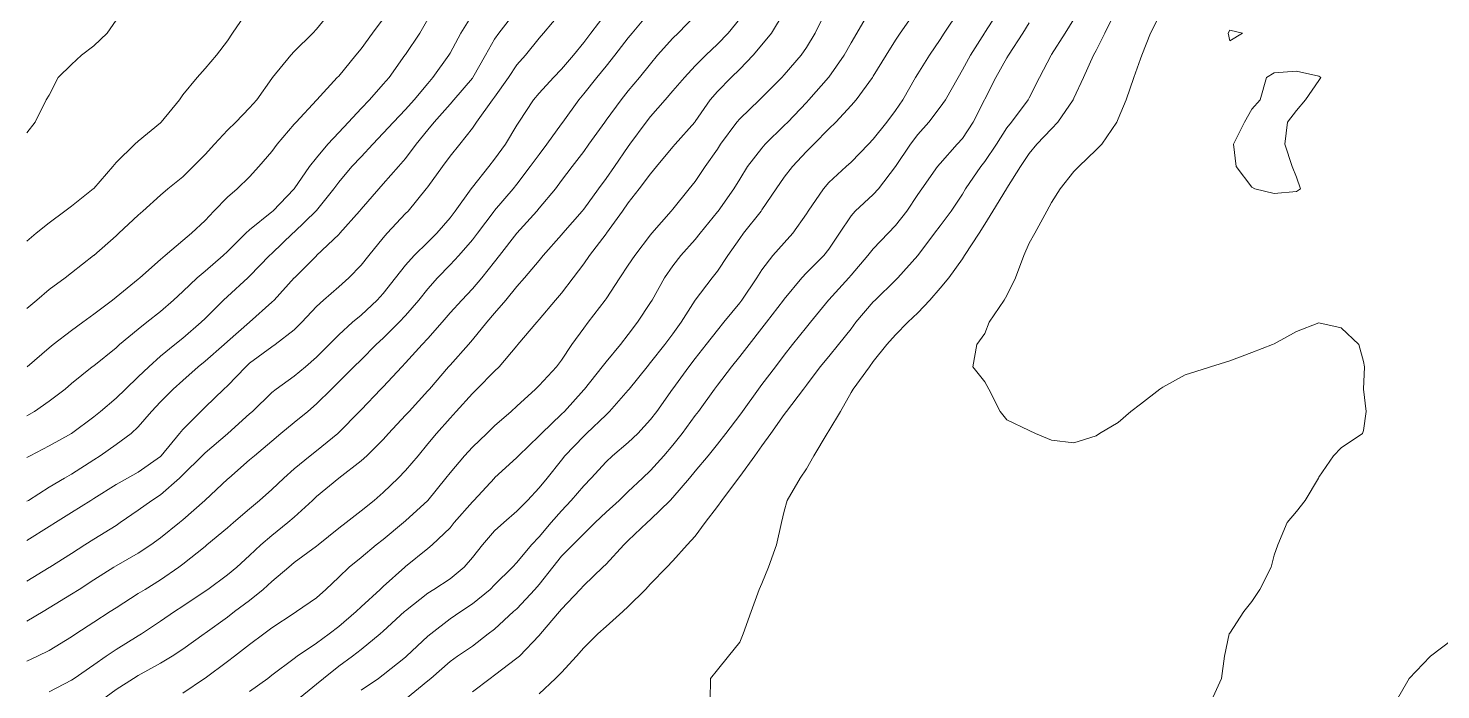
# Model space of a CAD drawing. Header units: centimetres. Extents: x 0 to 642158, y -847 to 649707.
# Drawn here: x 617200.78 to 617232.49, y 620503.99 to 620518.86 of the extents above; entities that cross this region are included whole.
import ezdxf

# ---------------------------------------------------------------- set-up
doc = ezdxf.new("R2010")
doc.units = ezdxf.units.CM
doc.header["$MEASUREMENT"] = 0
doc.layers.add('WAL_topographie 0.5', color=253, linetype='Continuous', lineweight=20)

msp = doc.modelspace()

# ---------------------------------------------------------------- linework, layer by layer
at = {"layer": 'WAL_topographie 0.5'}
for points in [[(617205.707, 620519.25), (617205.366, 620518.75), (617205.25, 620518.576), (617205.003, 620518.25), (617204.75, 620517.952), (617204.57, 620517.75), (617204.25, 620517.358), (617204.176, 620517.25), (617203.766, 620516.75), (617203.75, 620516.735), (617203.25, 620516.322), (617203.174, 620516.25), (617202.75, 620515.841), (617202.676, 620515.75), (617202.25, 620515.26), (617202.24, 620515.25), (617201.75, 620514.861), (617201.603, 620514.75), (617201.25, 620514.488), (617200.954, 620514.25), (617200.75, 620514.071)], [(617207.591, 620519.25), (617207.25, 620518.839), (617207.169, 620518.75), (617206.75, 620518.334), (617206.671, 620518.25), (617206.265, 620517.75), (617206.25, 620517.729), (617205.909, 620517.25), (617205.75, 620517.067), (617205.437, 620516.75), (617205.25, 620516.569), (617204.958, 620516.25), (617204.75, 620516.017), (617204.484, 620515.75), (617204.25, 620515.52), (617203.911, 620515.25), (617203.75, 620515.109), (617203.352, 620514.75), (617203.25, 620514.658), (617202.816, 620514.25), (617202.75, 620514.192), (617202.25, 620513.752), (617202.248, 620513.75), (617201.75, 620513.362), (617201.605, 620513.25), (617201.25, 620512.988), (617200.971, 620512.75), (617200.75, 620512.557)], [(617211.732, 620519.25), (617211.341, 620518.75), (617211.25, 620518.611), (617211.043, 620518.25), (617210.759, 620517.75), (617210.75, 620517.738), (617210.335, 620517.25), (617210.25, 620517.154), (617209.894, 620516.75), (617209.75, 620516.572), (617209.487, 620516.25), (617209.25, 620515.934), (617209.095, 620515.75), (617208.75, 620515.359), (617208.648, 620515.25), (617208.25, 620514.795), (617208.214, 620514.75), (617207.778, 620514.25), (617207.75, 620514.22), (617207.253, 620513.75), (617207.25, 620513.747), (617206.753, 620513.25), (617206.75, 620513.247), (617206.299, 620512.75), (617206.25, 620512.7), (617205.75, 620512.253), (617205.747, 620512.25), (617205.25, 620511.817), (617205.176, 620511.75), (617204.75, 620511.374), (617204.597, 620511.25), (617204.25, 620510.946), (617204.036, 620510.75), (617203.75, 620510.463), (617203.545, 620510.25), (617203.25, 620509.899), (617203.09, 620509.75), (617202.75, 620509.502), (617202.392, 620509.25), (617202.25, 620509.162), (617201.75, 620508.84), (617201.592, 620508.75), (617201.25, 620508.55), (617200.783, 620508.25), (617200.75, 620508.229)], [(617214.75, 620519.24), (617214.336, 620518.75), (617214.25, 620518.643), (617213.948, 620518.25), (617213.75, 620518.003), (617213.541, 620517.75), (617213.25, 620517.387), (617213.138, 620517.25), (617212.782, 620516.75), (617212.75, 620516.706), (617212.422, 620516.25), (617212.25, 620516.024), (617212.05, 620515.75), (617211.75, 620515.355), (617211.667, 620515.25), (617211.25, 620514.764), (617211.239, 620514.75), (617210.864, 620514.25), (617210.75, 620514.102), (617210.445, 620513.75), (617210.25, 620513.539), (617209.966, 620513.25), (617209.75, 620513.006), (617209.544, 620512.75), (617209.25, 620512.404), (617209.108, 620512.25), (617208.75, 620511.894), (617208.593, 620511.75), (617208.25, 620511.41), (617208.086, 620511.25), (617207.75, 620510.912), (617207.584, 620510.75), (617207.25, 620510.415), (617207.056, 620510.25), (617206.75, 620510.001), (617206.453, 620509.75), (617206.25, 620509.582), (617205.856, 620509.25), (617205.75, 620509.158), (617205.279, 620508.75), (617205.25, 620508.723), (617204.75, 620508.257), (617204.743, 620508.25), (617204.25, 620507.811), (617204.176, 620507.75), (617203.75, 620507.409), (617203.53, 620507.25), (617203.25, 620507.063), (617202.75, 620506.78), (617202.7, 620506.75), (617202.25, 620506.466), (617201.923, 620506.25), (617201.75, 620506.139), (617201.25, 620505.833), (617201.113, 620505.75), (617200.75, 620505.533)], [(617212.75, 620519.223), (617212.348, 620518.75), (617212.25, 620518.636), (617211.941, 620518.25), (617211.75, 620518.033), (617211.562, 620517.75), (617211.25, 620517.312), (617211.205, 620517.25), (617210.843, 620516.75), (617210.75, 620516.616), (617210.467, 620516.25), (617210.25, 620515.98), (617210.077, 620515.75), (617209.75, 620515.295), (617209.716, 620515.25), (617209.307, 620514.75), (617209.25, 620514.692), (617208.838, 620514.25), (617208.75, 620514.149), (617208.425, 620513.75), (617208.25, 620513.531), (617207.974, 620513.25), (617207.75, 620513.049), (617207.409, 620512.75), (617207.25, 620512.603), (617206.921, 620512.25), (617206.75, 620512.08), (617206.324, 620511.75), (617206.25, 620511.702), (617205.75, 620511.33), (617205.665, 620511.25), (617205.25, 620510.823), (617205.171, 620510.75), (617204.75, 620510.343), (617204.651, 620510.25), (617204.25, 620509.844), (617204.172, 620509.75), (617203.762, 620509.25), (617203.75, 620509.238), (617203.25, 620508.882), (617203.005, 620508.75), (617202.75, 620508.605), (617202.25, 620508.289), (617202.187, 620508.25), (617201.75, 620507.976), (617201.391, 620507.75), (617201.25, 620507.661), (617200.75, 620507.345)], [(617213.75, 620519.199), (617213.41, 620518.75), (617213.25, 620518.54), (617213.02, 620518.25), (617212.75, 620517.941), (617212.568, 620517.75), (617212.25, 620517.397), (617212.122, 620517.25), (617211.793, 620516.75), (617211.75, 620516.681), (617211.491, 620516.25), (617211.25, 620515.918), (617211.119, 620515.75), (617210.75, 620515.29), (617210.719, 620515.25), (617210.367, 620514.75), (617210.25, 620514.595), (617209.954, 620514.25), (617209.75, 620514.049), (617209.444, 620513.75), (617209.25, 620513.532), (617209.026, 620513.25), (617208.75, 620512.901), (617208.615, 620512.75), (617208.25, 620512.412), (617208.059, 620512.25), (617207.75, 620511.968), (617207.535, 620511.75), (617207.25, 620511.466), (617207, 620511.25), (617206.75, 620511.042), (617206.345, 620510.75), (617206.25, 620510.671), (617205.815, 620510.25), (617205.75, 620510.191), (617205.259, 620509.75), (617205.25, 620509.743), (617204.75, 620509.316), (617204.685, 620509.25), (617204.25, 620508.82), (617204.178, 620508.75), (617203.75, 620508.377), (617203.556, 620508.25), (617203.25, 620508.026), (617202.846, 620507.75), (617202.75, 620507.686), (617202.25, 620507.375), (617202.049, 620507.25), (617201.75, 620507.057), (617201.268, 620506.75), (617201.25, 620506.739), (617200.75, 620506.437)], [(617210.75, 620519.168), (617210.488, 620518.75), (617210.25, 620518.296), (617210.223, 620518.25), (617209.864, 620517.75), (617209.75, 620517.618), (617209.442, 620517.25), (617209.25, 620517.034), (617208.977, 620516.75), (617208.75, 620516.497), (617208.515, 620516.25), (617208.25, 620515.97), (617208.045, 620515.75), (617207.75, 620515.402), (617207.636, 620515.25), (617207.25, 620514.764), (617207.238, 620514.75), (617206.75, 620514.275), (617206.722, 620514.25), (617206.25, 620513.799), (617206.199, 620513.75), (617205.75, 620513.287), (617205.711, 620513.25), (617205.25, 620512.832), (617205.162, 620512.75), (617204.75, 620512.337), (617204.663, 620512.25), (617204.25, 620511.897), (617204.067, 620511.75), (617203.75, 620511.486), (617203.487, 620511.25), (617203.25, 620511.022), (617202.965, 620510.75), (617202.75, 620510.543), (617202.404, 620510.25), (617202.25, 620510.125), (617201.752, 620509.75), (617201.75, 620509.749), (617201.25, 620509.473), (617200.825, 620509.25), (617200.75, 620509.21)], [(617215.75, 620519.145), (617215.366, 620518.75), (617215.25, 620518.632), (617214.907, 620518.25), (617214.75, 620518.06), (617214.504, 620517.75), (617214.25, 620517.448), (617214.09, 620517.25), (617213.75, 620516.79), (617213.721, 620516.75), (617213.367, 620516.25), (617213.25, 620516.089), (617212.991, 620515.75), (617212.75, 620515.433), (617212.613, 620515.25), (617212.25, 620514.815), (617212.194, 620514.75), (617211.75, 620514.254), (617211.747, 620514.25), (617211.362, 620513.75), (617211.25, 620513.609), (617210.965, 620513.25), (617210.75, 620513.001), (617210.514, 620512.75), (617210.25, 620512.46), (617210.069, 620512.25), (617209.75, 620511.89), (617209.62, 620511.75), (617209.25, 620511.339), (617209.165, 620511.25), (617208.75, 620510.803), (617208.697, 620510.75), (617208.25, 620510.285), (617208.217, 620510.25), (617207.75, 620509.772), (617207.726, 620509.75), (617207.25, 620509.361), (617207.105, 620509.25), (617206.75, 620508.958), (617206.516, 620508.75), (617206.25, 620508.497), (617205.973, 620508.25), (617205.75, 620508.061), (617205.387, 620507.75), (617205.25, 620507.634), (617204.791, 620507.25), (617204.75, 620507.216), (617204.25, 620506.817), (617204.163, 620506.75), (617203.75, 620506.461), (617203.402, 620506.25), (617203.25, 620506.154), (617202.75, 620505.836), (617202.617, 620505.75), (617202.25, 620505.514), (617201.851, 620505.25), (617201.75, 620505.181), (617201.25, 620504.88), (617200.988, 620504.75), (617200.75, 620504.634)], [(617209.75, 620519.061), (617209.567, 620518.75), (617209.25, 620518.269), (617209.237, 620518.25), (617208.879, 620517.75), (617208.75, 620517.599), (617208.44, 620517.25), (617208.25, 620517.056), (617207.97, 620516.75), (617207.75, 620516.514), (617207.504, 620516.25), (617207.25, 620515.949), (617207.092, 620515.75), (617206.75, 620515.253), (617206.747, 620515.25), (617206.274, 620514.75), (617206.25, 620514.729), (617205.75, 620514.325), (617205.667, 620514.25), (617205.25, 620513.841), (617205.154, 620513.75), (617204.75, 620513.402), (617204.57, 620513.25), (617204.25, 620512.945), (617204.042, 620512.75), (617203.75, 620512.491), (617203.445, 620512.25), (617203.25, 620512.098), (617202.828, 620511.75), (617202.75, 620511.678), (617202.25, 620511.275), (617202.217, 620511.25), (617201.75, 620510.875), (617201.605, 620510.75), (617201.25, 620510.48), (617200.921, 620510.25), (617200.75, 620510.149)], [(617202.75, 620519.036), (617202.552, 620518.75), (617202.25, 620518.464), (617201.975, 620518.25), (617201.75, 620518.042), (617201.451, 620517.75), (617201.25, 620517.356), (617201.181, 620517.25), (617200.934, 620516.75), (617200.75, 620516.51)], [(617208.75, 620519.069), (617208.509, 620518.75), (617208.25, 620518.394), (617208.135, 620518.25), (617207.75, 620517.784), (617207.716, 620517.75), (617207.258, 620517.25), (617207.25, 620517.241), (617206.795, 620516.75), (617206.75, 620516.701), (617206.366, 620516.25), (617206.25, 620516.091), (617205.957, 620515.75), (617205.75, 620515.521), (617205.472, 620515.25), (617205.25, 620515.065), (617204.948, 620514.75), (617204.75, 620514.541), (617204.447, 620514.25), (617204.25, 620514.086), (617203.85, 620513.75), (617203.75, 620513.664), (617203.285, 620513.25), (617203.25, 620513.22), (617202.75, 620512.812), (617202.672, 620512.75), (617202.25, 620512.432), (617202.003, 620512.25), (617201.75, 620512.068), (617201.336, 620511.75), (617201.25, 620511.68), (617200.759, 620511.25)], [(617216.75, 620519.066), (617216.49, 620518.75), (617216.25, 620518.503), (617215.989, 620518.25), (617215.75, 620518.011), (617215.512, 620517.75), (617215.25, 620517.449), (617215.075, 620517.25), (617214.75, 620516.878), (617214.648, 620516.75), (617214.287, 620516.25), (617214.25, 620516.197), (617213.942, 620515.75), (617213.75, 620515.482), (617213.58, 620515.25), (617213.25, 620514.792), (617213.217, 620514.75), (617212.78, 620514.25), (617212.75, 620514.216), (617212.341, 620513.75), (617212.25, 620513.642), (617211.918, 620513.25), (617211.75, 620513.055), (617211.503, 620512.75), (617211.25, 620512.453), (617211.071, 620512.25), (617210.75, 620511.856), (617210.66, 620511.75), (617210.25, 620511.29), (617210.215, 620511.25), (617209.785, 620510.75), (617209.75, 620510.71), (617209.329, 620510.25), (617209.25, 620510.162), (617208.867, 620509.75), (617208.75, 620509.616), (617208.377, 620509.25), (617208.25, 620509.137), (617207.755, 620508.75), (617207.75, 620508.746), (617207.25, 620508.334), (617207.161, 620508.25), (617206.75, 620507.874), (617206.608, 620507.75), (617206.25, 620507.464), (617206.003, 620507.25), (617205.75, 620507.011), (617205.459, 620506.75), (617205.25, 620506.576), (617204.811, 620506.25), (617204.75, 620506.208), (617204.25, 620505.872), (617204.064, 620505.75), (617203.75, 620505.536), (617203.325, 620505.25), (617203.25, 620505.203), (617202.75, 620504.898), (617202.527, 620504.75), (617202.25, 620504.556), (617201.809, 620504.25), (617201.75, 620504.211), (617201.25, 620503.949)], [(617217.75, 620519.218), (617217.467, 620518.75), (617217.25, 620518.481), (617217.051, 620518.25), (617216.75, 620517.94), (617216.557, 620517.75), (617216.25, 620517.434), (617216.089, 620517.25), (617215.75, 620516.762), (617215.74, 620516.75), (617215.303, 620516.25), (617215.25, 620516.191), (617214.88, 620515.75), (617214.75, 620515.59), (617214.496, 620515.25), (617214.25, 620514.936), (617214.116, 620514.75), (617213.761, 620514.25), (617213.75, 620514.235), (617213.382, 620513.75), (617213.25, 620513.562), (617213.014, 620513.25), (617212.75, 620512.905), (617212.619, 620512.75), (617212.25, 620512.316), (617212.194, 620512.25), (617211.773, 620511.75), (617211.75, 620511.725), (617211.348, 620511.25), (617211.25, 620511.152), (617210.851, 620510.75), (617210.75, 620510.65), (617210.388, 620510.25), (617210.25, 620510.096), (617209.944, 620509.75), (617209.75, 620509.521), (617209.53, 620509.25), (617209.25, 620508.92), (617209.087, 620508.75), (617208.75, 620508.423), (617208.545, 620508.25), (617208.25, 620508.014), (617207.913, 620507.75), (617207.75, 620507.625), (617207.286, 620507.25), (617207.25, 620507.221), (617206.75, 620506.855), (617206.626, 620506.75), (617206.25, 620506.427), (617206.055, 620506.25), (617205.75, 620506.001), (617205.412, 620505.75), (617205.25, 620505.629), (617204.75, 620505.263), (617204.731, 620505.25), (617204.25, 620504.908), (617204.01, 620504.75), (617203.75, 620504.589), (617203.25, 620504.317), (617203.142, 620504.25), (617202.75, 620504.001), (617202.415, 620503.75)], [(617218.694, 620519.25), (617218.442, 620518.75), (617218.25, 620518.427), (617218.131, 620518.25), (617217.75, 620517.811), (617217.694, 620517.75), (617217.25, 620517.305), (617217.192, 620517.25), (617216.75, 620516.824), (617216.688, 620516.75), (617216.322, 620516.25), (617216.25, 620516.141), (617215.972, 620515.75), (617215.75, 620515.417), (617215.618, 620515.25), (617215.25, 620514.796), (617215.212, 620514.75), (617214.781, 620514.25), (617214.75, 620514.213), (617214.397, 620513.75), (617214.25, 620513.533), (617214.058, 620513.25), (617213.75, 620512.779), (617213.73, 620512.75), (617213.351, 620512.25), (617213.25, 620512.115), (617212.984, 620511.75), (617212.75, 620511.397), (617212.639, 620511.25), (617212.25, 620510.827), (617212.17, 620510.75), (617211.75, 620510.368), (617211.623, 620510.25), (617211.25, 620509.923), (617211.077, 620509.75), (617210.75, 620509.444), (617210.571, 620509.25), (617210.25, 620508.868), (617210.156, 620508.75), (617209.753, 620508.25), (617209.75, 620508.247), (617209.25, 620507.788), (617209.206, 620507.75), (617208.75, 620507.372), (617208.593, 620507.25), (617208.25, 620506.964), (617207.986, 620506.75), (617207.75, 620506.524), (617207.458, 620506.25), (617207.25, 620506.061), (617206.802, 620505.75), (617206.75, 620505.719), (617206.25, 620505.388), (617206.065, 620505.25), (617205.75, 620505.012), (617205.411, 620504.75), (617205.25, 620504.627), (617204.75, 620504.258), (617204.739, 620504.25), (617204.25, 620503.915)], [(617219.672, 620519.25), (617219.381, 620518.75), (617219.25, 620518.527), (617219.092, 620518.25), (617218.75, 620517.761), (617218.741, 620517.75), (617218.306, 620517.25), (617218.25, 620517.19), (617217.828, 620516.75), (617217.75, 620516.671), (617217.323, 620516.25), (617217.25, 620516.166), (617216.928, 620515.75), (617216.75, 620515.469), (617216.616, 620515.25), (617216.266, 620514.75), (617216.25, 620514.729), (617215.861, 620514.25), (617215.75, 620514.112), (617215.431, 620513.75), (617215.25, 620513.516), (617215.061, 620513.25), (617214.782, 620512.75), (617214.75, 620512.694), (617214.46, 620512.25), (617214.25, 620511.98), (617214.071, 620511.75), (617213.75, 620511.364), (617213.662, 620511.25), (617213.266, 620510.75), (617213.25, 620510.731), (617212.818, 620510.25), (617212.75, 620510.184), (617212.3, 620509.75), (617212.25, 620509.696), (617211.782, 620509.25), (617211.75, 620509.216), (617211.25, 620508.756), (617211.244, 620508.75), (617210.783, 620508.25), (617210.75, 620508.216), (617210.344, 620507.75), (617210.25, 620507.634), (617209.844, 620507.25), (617209.75, 620507.171), (617209.25, 620506.767), (617209.231, 620506.75), (617208.75, 620506.314), (617208.677, 620506.25), (617208.25, 620505.861), (617208.139, 620505.75), (617207.75, 620505.413), (617207.535, 620505.25), (617207.25, 620505.042), (617206.818, 620504.75), (617206.75, 620504.697), (617206.25, 620504.32), (617206.159, 620504.25), (617205.75, 620503.958)], [(617220.705, 620519.25), (617220.356, 620518.75), (617220.25, 620518.589), (617220.038, 620518.25), (617219.75, 620517.783), (617219.728, 620517.75), (617219.365, 620517.25), (617219.25, 620517.121), (617218.905, 620516.75), (617218.75, 620516.597), (617218.411, 620516.25), (617218.25, 620516.086), (617217.932, 620515.75), (617217.75, 620515.512), (617217.569, 620515.25), (617217.25, 620514.774), (617217.234, 620514.75), (617216.836, 620514.25), (617216.75, 620514.134), (617216.483, 620513.75), (617216.25, 620513.399), (617216.136, 620513.25), (617215.753, 620512.75), (617215.75, 620512.746), (617215.433, 620512.25), (617215.25, 620511.994), (617215.071, 620511.75), (617214.75, 620511.344), (617214.672, 620511.25), (617214.269, 620510.75), (617214.25, 620510.726), (617213.828, 620510.25), (617213.75, 620510.174), (617213.315, 620509.75), (617213.25, 620509.689), (617212.828, 620509.25), (617212.75, 620509.152), (617212.426, 620508.75), (617212.25, 620508.535), (617211.988, 620508.25), (617211.75, 620508.006), (617211.456, 620507.75), (617211.25, 620507.562), (617210.975, 620507.25), (617210.75, 620506.968), (617210.567, 620506.75), (617210.25, 620506.484), (617209.883, 620506.25), (617209.75, 620506.167), (617209.25, 620505.769), (617209.228, 620505.75), (617208.75, 620505.311), (617208.682, 620505.25), (617208.25, 620504.896), (617208.059, 620504.75), (617207.75, 620504.523), (617207.41, 620504.25), (617207.25, 620504.12), (617206.802, 620503.75)], [(617221.676, 620519.25), (617221.343, 620518.75), (617221.25, 620518.605), (617221.008, 620518.25), (617220.75, 620517.832), (617220.7, 620517.75), (617220.415, 620517.25), (617220.25, 620517.006), (617220.056, 620516.75), (617219.75, 620516.364), (617219.64, 620516.25), (617219.25, 620515.85), (617219.144, 620515.75), (617218.75, 620515.388), (617218.628, 620515.25), (617218.288, 620514.75), (617218.25, 620514.69), (617217.94, 620514.25), (617217.75, 620514.039), (617217.496, 620513.75), (617217.25, 620513.428), (617217.134, 620513.25), (617216.797, 620512.75), (617216.75, 620512.69), (617216.394, 620512.25), (617216.25, 620512.074), (617215.994, 620511.75), (617215.75, 620511.439), (617215.606, 620511.25), (617215.25, 620510.759), (617215.243, 620510.75), (617214.887, 620510.25), (617214.75, 620510.068), (617214.462, 620509.75), (617214.25, 620509.552), (617213.894, 620509.25), (617213.75, 620509.116), (617213.414, 620508.75), (617213.25, 620508.577), (617212.97, 620508.25), (617212.75, 620508.017), (617212.518, 620507.75), (617212.25, 620507.434), (617212.077, 620507.25), (617211.75, 620506.856), (617211.65, 620506.75), (617211.25, 620506.349), (617211.151, 620506.25), (617210.75, 620505.924), (617210.489, 620505.75), (617210.25, 620505.589), (617209.815, 620505.25), (617209.75, 620505.196), (617209.272, 620504.75), (617209.25, 620504.73), (617208.75, 620504.329), (617208.641, 620504.25), (617208.25, 620503.989)], [(617222.565, 620519.25), (617222.25, 620518.76), (617222.243, 620518.75), (617221.931, 620518.25), (617221.75, 620517.921), (617221.651, 620517.75), (617221.368, 620517.25), (617221.25, 620517.083), (617220.999, 620516.75), (617220.75, 620516.469), (617220.584, 620516.25), (617220.25, 620515.752), (617220.249, 620515.75), (617219.864, 620515.25), (617219.75, 620515.123), (617219.344, 620514.75), (617219.25, 620514.642), (617218.991, 620514.25), (617218.75, 620513.895), (617218.639, 620513.75), (617218.25, 620513.359), (617218.145, 620513.25), (617217.75, 620512.773), (617217.734, 620512.75), (617217.351, 620512.25), (617217.25, 620512.12), (617216.96, 620511.75), (617216.75, 620511.479), (617216.566, 620511.25), (617216.25, 620510.836), (617216.187, 620510.75), (617215.824, 620510.25), (617215.75, 620510.154), (617215.456, 620509.75), (617215.25, 620509.493), (617215.045, 620509.25), (617214.75, 620508.919), (617214.569, 620508.75), (617214.25, 620508.447), (617214.043, 620508.25), (617213.75, 620507.984), (617213.506, 620507.75), (617213.25, 620507.501), (617213.004, 620507.25), (617212.75, 620506.993), (617212.557, 620506.75), (617212.25, 620506.362), (617212.155, 620506.25), (617211.75, 620505.816), (617211.676, 620505.75), (617211.25, 620505.359), (617211.106, 620505.25), (617210.75, 620504.977), (617210.417, 620504.75), (617210.25, 620504.629), (617209.815, 620504.25), (617209.75, 620504.192), (617209.25, 620503.784)], [(617224.25, 620519.061), (617224.059, 620518.75), (617223.75, 620518.264), (617223.741, 620518.25), (617223.481, 620517.75), (617223.25, 620517.297), (617223.225, 620517.25), (617222.853, 620516.75), (617222.75, 620516.618), (617222.512, 620516.25), (617222.25, 620515.861), (617222.167, 620515.75), (617221.822, 620515.25), (617221.75, 620515.131), (617221.496, 620514.75), (617221.25, 620514.417), (617221.124, 620514.25), (617220.75, 620513.753), (617220.747, 620513.75), (617220.303, 620513.25), (617220.25, 620513.197), (617219.789, 620512.75), (617219.75, 620512.711), (617219.36, 620512.25), (617219.25, 620512.106), (617218.968, 620511.75), (617218.75, 620511.483), (617218.559, 620511.25), (617218.25, 620510.837), (617218.184, 620510.75), (617217.798, 620510.25), (617217.75, 620510.181), (617217.453, 620509.75), (617217.25, 620509.474), (617217.089, 620509.25), (617216.75, 620508.789), (617216.72, 620508.75), (617216.347, 620508.25), (617216.25, 620508.11), (617215.977, 620507.75), (617215.75, 620507.446), (617215.573, 620507.25), (617215.25, 620506.891), (617215.118, 620506.75), (617214.75, 620506.376), (617214.637, 620506.25), (617214.25, 620505.867), (617214.13, 620505.75), (617213.75, 620505.419), (617213.567, 620505.25), (617213.25, 620504.939), (617213.084, 620504.75), (617212.75, 620504.385), (617212.619, 620504.25), (617212.25, 620503.906)], [(617225.193, 620519.25), (617224.947, 620518.75), (617224.75, 620518.357), (617224.693, 620518.25), (617224.466, 620517.75), (617224.25, 620517.284), (617224.234, 620517.25), (617223.895, 620516.75), (617223.75, 620516.598), (617223.424, 620516.25), (617223.25, 620516.04), (617223.054, 620515.75), (617222.75, 620515.267), (617222.739, 620515.25), (617222.434, 620514.75), (617222.25, 620514.452), (617222.126, 620514.25), (617221.798, 620513.75), (617221.75, 620513.68), (617221.448, 620513.25), (617221.25, 620513.021), (617221.018, 620512.75), (617220.75, 620512.464), (617220.524, 620512.25), (617220.25, 620511.972), (617220.055, 620511.75), (617219.75, 620511.369), (617219.661, 620511.25), (617219.296, 620510.75), (617219.25, 620510.672), (617219.016, 620510.25), (617218.75, 620509.811), (617218.712, 620509.75), (617218.418, 620509.25), (617218.25, 620508.96), (617218.107, 620508.75), (617217.816, 620508.25), (617217.75, 620508.01), (617217.689, 620507.75), (617217.58, 620507.25), (617217.399, 620506.75), (617217.25, 620506.379), (617217.191, 620506.25), (617217.005, 620505.75), (617216.826, 620505.25), (617216.75, 620505.067), (617216.5, 620504.75), (617216.25, 620504.444), (617216.092, 620504.25), (617216.089, 620503.75)], [(617226.226, 620519.25), (617225.97, 620518.75), (617225.779, 620518.25), (617225.75, 620518.173), (617225.601, 620517.75), (617225.425, 620517.25), (617225.25, 620516.822), (617225.219, 620516.75), (617224.881, 620516.25), (617224.75, 620516.122), (617224.361, 620515.75), (617224.25, 620515.635), (617223.944, 620515.25), (617223.75, 620514.945), (617223.648, 620514.75), (617223.377, 620514.25), (617223.25, 620514.025), (617223.127, 620513.75), (617222.945, 620513.25), (617222.75, 620512.85), (617222.687, 620512.75), (617222.348, 620512.25), (617222.25, 620512), (617222.073, 620511.75), (617221.984, 620511.25), (617222.25, 620510.91), (617222.343, 620510.75), (617222.594, 620510.25), (617222.75, 620510.056), (617223.25, 620509.816), (617223.393, 620509.75), (617223.75, 620509.605), (617224.25, 620509.539), (617224.75, 620509.701), (617224.829, 620509.75), (617225.25, 620510), (617225.532, 620510.25), (617225.75, 620510.413), (617226.179, 620510.75), (617226.25, 620510.791), (617226.75, 620511.067), (617227.25, 620511.231), (617227.316, 620511.25), (617227.75, 620511.388), (617228.25, 620511.572), (617228.709, 620511.75), (617228.75, 620511.768), (617229.25, 620512.046), (617229.75, 620512.235), (617230.25, 620512.129), (617230.649, 620511.75), (617230.75, 620511.367), (617230.774, 620511.25), (617230.756, 620510.75), (617230.814, 620510.25), (617230.75, 620509.821), (617230.73, 620509.75), (617230.25, 620509.432), (617230.079, 620509.25), (617229.75, 620508.773), (617229.74, 620508.75), (617229.446, 620508.25), (617229.25, 620507.997), (617229.039, 620507.75), (617228.828, 620507.25), (617228.75, 620507.021), (617228.679, 620506.75), (617228.43, 620506.25), (617228.25, 620505.974), (617228.067, 620505.75), (617227.75, 620505.269), (617227.738, 620505.25), (617227.635, 620504.75), (617227.563, 620504.25), (617227.345, 620503.75)], [(617223.25, 620518.978), (617223.109, 620518.75), (617222.782, 620518.25), (617222.75, 620518.195), (617222.498, 620517.75), (617222.25, 620517.263), (617222.244, 620517.25), (617221.995, 620516.75), (617221.75, 620516.383), (617221.635, 620516.25), (617221.25, 620515.819), (617221.193, 620515.75), (617220.837, 620515.25), (617220.75, 620515.124), (617220.502, 620514.75), (617220.25, 620514.424), (617220.085, 620514.25), (617219.75, 620513.901), (617219.626, 620513.75), (617219.25, 620513.311), (617219.198, 620513.25), (617218.75, 620512.754), (617218.746, 620512.75), (617218.342, 620512.25), (617218.25, 620512.141), (617217.933, 620511.75), (617217.75, 620511.511), (617217.555, 620511.25), (617217.25, 620510.85), (617217.174, 620510.75), (617216.813, 620510.25), (617216.75, 620510.164), (617216.436, 620509.75), (617216.25, 620509.509), (617216.039, 620509.25), (617215.75, 620508.904), (617215.623, 620508.75), (617215.25, 620508.312), (617215.192, 620508.25), (617214.75, 620507.822), (617214.67, 620507.75), (617214.25, 620507.347), (617214.153, 620507.25), (617213.75, 620506.816), (617213.68, 620506.75), (617213.25, 620506.336), (617213.169, 620506.25), (617212.75, 620505.805), (617212.704, 620505.75), (617212.281, 620505.25), (617212.25, 620505.213), (617211.804, 620504.75), (617211.75, 620504.703), (617211.25, 620504.322), (617211.15, 620504.25), (617210.75, 620503.949)], [(617227.75, 620518.576), (617228.036, 620518.75), (617227.75, 620518.816), (617227.716, 620518.75), (617227.75, 620518.576)], [(617229.25, 620515.186), (617229.339, 620515.25), (617229.25, 620515.513), (617229.15, 620515.75), (617228.991, 620516.25), (617229.05, 620516.75), (617229.25, 620517.006), (617229.452, 620517.25), (617229.75, 620517.687), (617229.794, 620517.75), (617229.75, 620517.777), (617229.25, 620517.895), (617228.75, 620517.855), (617228.579, 620517.75), (617228.432, 620517.25), (617228.25, 620517.04), (617228.083, 620516.75), (617227.832, 620516.25), (617227.894, 620515.75), (617228.25, 620515.283), (617228.313, 620515.25), (617228.75, 620515.144), (617229.25, 620515.186)], [(617232.75, 620501.661), (617232.25, 620501.539), (617231.75, 620501.458), (617231.25, 620501.494), (617230.75, 620501.552), (617230.25, 620501.472), (617229.938, 620501.75), (617230.25, 620501.911), (617230.434, 620502.25), (617230.75, 620502.65), (617230.804, 620502.75), (617231.158, 620503.25), (617231.25, 620503.334), (617231.492, 620503.75), (617231.75, 620504.192), (617231.781, 620504.25), (617232.25, 620504.743), (617232.261, 620504.75), (617232.75, 620505.123)]]:
    msp.add_lwpolyline(points, dxfattribs=at)

doc.saveas('drawing.dxf')
